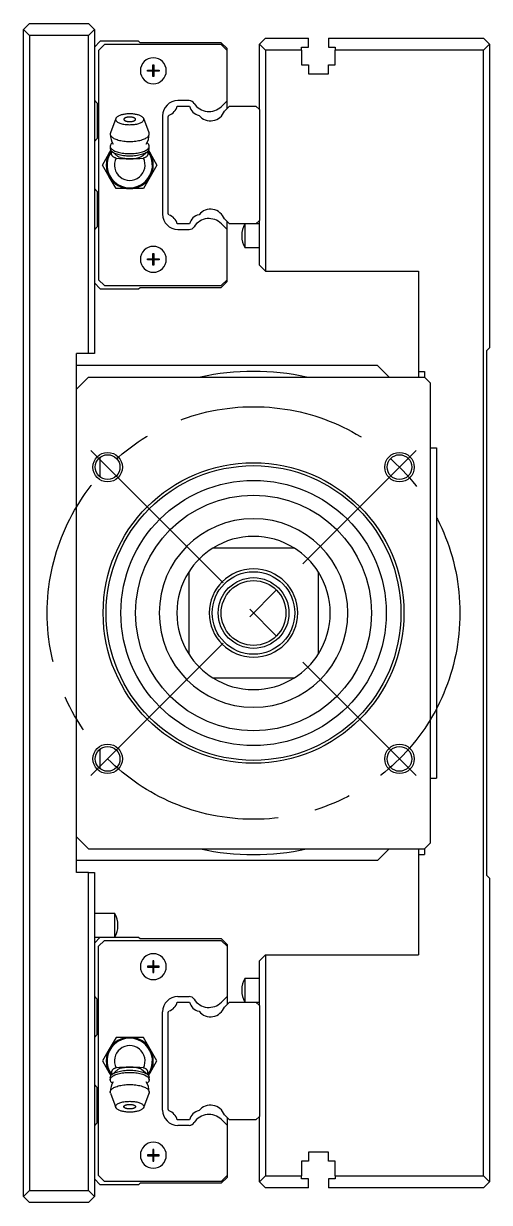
# Model space of a CAD drawing. Extents: x -15 to 969, y -344 to 120.
# Drawn here: x 890 to 969, y -100 to 100 of the extents above; entities that cross this region are included whole.
import ezdxf

# ---------------------------------------------------------------- set-up
doc = ezdxf.new("R2010")
doc.units = 0
doc.linetypes.add('CENTER', pattern=[50.8, 31.75, -6.35, 6.35, -6.35])
doc.layers.get('0').update_dxf_attribs({"linetype": 'CONTINUOUS'})
doc.layers.add('CENTER', color=1, linetype='CENTER')

msp = doc.modelspace()

# ---------------------------------------------------------------- linework, layer by layer
at = {"color": 7, "linetype": 'CONTINUOUS'}
for p, q in [((890.99, 100), (889.99, 99)), ((889.99, -99), (889.99, 99)), ((889.99, 99), (890.99, 98)), ((890.99, 100), (900.99, 100)), ((901.99, 99), (900.99, 100)), ((900.99, 98), (901.99, 99)), ((901.99, 99), (901.99, 44)), ((900.99, 98), (890.99, 98)), ((890.99, 98), (890.99, -98)), ((900.99, 44), (900.99, 98)), ((902.99, 97), (901.99, 96)), ((903.69, 96.45), (902.69, 95.45)), ((909.49, 97), (902.99, 97)), ((923.49, 96.45), (903.69, 96.45)), ((909.74, 96.75), (909.49, 97)), ((923.49, 96.75), (909.74, 96.75)), ((924.49, 95.75), (923.49, 96.75)), ((924.49, 95.45), (923.49, 96.45)), ((929.99, 96.5), (930.99, 97.5)), ((929.99, 85.4), (929.99, 96.5)), ((930.99, 95.5), (929.99, 96.5)), ((930.99, 97.5), (938.29, 97.5)), ((937.14, 96), (938.29, 96)), ((937.14, 95.5), (937.14, 96)), ((938.29, 96), (938.29, 97.5)), ((941.69, 97.5), (967.99, 97.5)), ((941.69, 97.5), (941.69, 96)), ((941.69, 96), (942.84, 96)), ((942.84, 96), (942.84, 95.5)), ((967.99, 97.5), (968.99, 96.5)), ((968.99, 96.5), (967.99, 95.5)), ((968.99, 96.5), (968.99, 45)), ((902.69, 95.45), (902.69, 56.55)), ((924.49, 95.45), (924.49, 95.75)), ((924.49, 86.92), (924.49, 95.45)), ((930.99, 95.5), (930.99, 58)), ((937.14, 95.5), (930.99, 95.5)), ((937.14, 95.5), (937.14, 93)), ((942.84, 93), (942.84, 95.5)), ((967.99, 95.5), (942.84, 95.5)), ((967.99, -95.5), (967.99, 95.5)), ((910.99, 91.9), (910.99, 92.1)), ((910.99, 92.1), (911.89, 92.1)), ((911.89, 92.1), (911.89, 93)), ((911.89, 93), (912.09, 93)), ((911.89, 92.1), (911.99, 92)), ((912.09, 92.1), (911.99, 92)), ((912.09, 93), (912.09, 92.1)), ((912.09, 92.1), (912.99, 92.1)), ((912.99, 92.1), (912.99, 91.9)), ((937.14, 93), (938.29, 93)), ((938.29, 93), (938.29, 91.5)), ((941.69, 91.5), (941.69, 93)), ((941.69, 93), (942.84, 93)), ((911.89, 91.9), (910.99, 91.9)), ((911.89, 91.9), (911.99, 92)), ((911.89, 91), (911.89, 91.9)), ((912.09, 91), (911.89, 91)), ((912.09, 91.9), (911.99, 92)), ((912.99, 91.9), (912.09, 91.9)), ((912.09, 91.9), (912.09, 91)), ((938.29, 91.5), (941.69, 91.5)), ((901.99, 87), (902.49, 86.5)), ((902.49, 86.5), (902.49, 80.5)), ((918.07, 86.93), (916.16, 86.93)), ((924.49, 86.92), (923.53, 85.95)), ((924.49, 85.6), (924.49, 86.92)), ((905.68, 84.02), (905.64, 83.95)), ((905.74, 84.08), (905.68, 84.02)), ((905.8, 84.14), (905.74, 84.08)), ((905.88, 84.2), (905.8, 84.14)), ((905.97, 84.25), (905.88, 84.2)), ((906.06, 84.31), (905.97, 84.25)), ((906.17, 84.36), (906.06, 84.31)), ((906.29, 84.41), (906.17, 84.36)), ((906.41, 84.45), (906.29, 84.41)), ((906.55, 84.49), (906.41, 84.45)), ((906.69, 84.53), (906.55, 84.49)), ((906.84, 84.57), (906.69, 84.53)), ((906.99, 84.6), (906.84, 84.57)), ((907.15, 84.62), (906.99, 84.6)), ((907.31, 84.64), (907.15, 84.62)), ((907.22, 84.01), (907.17, 83.98)), ((907.28, 84.03), (907.22, 84.01)), ((907.35, 84.05), (907.28, 84.03)), ((907.48, 84.66), (907.31, 84.64)), ((907.42, 84.07), (907.35, 84.05)), ((907.49, 84.09), (907.42, 84.07)), ((907.65, 84.67), (907.48, 84.66)), ((907.57, 84.11), (907.49, 84.09)), ((907.65, 84.12), (907.57, 84.11)), ((907.82, 84.68), (907.65, 84.67)), ((907.73, 84.13), (907.65, 84.12)), ((907.82, 84.14), (907.73, 84.13)), ((907.99, 84.68), (907.82, 84.68)), ((907.9, 84.14), (907.82, 84.14)), ((907.99, 84.14), (907.9, 84.14)), ((908.16, 84.68), (907.99, 84.68)), ((908.08, 84.14), (907.99, 84.14)), ((908.16, 84.14), (908.08, 84.14)), ((908.33, 84.67), (908.16, 84.68)), ((908.25, 84.13), (908.16, 84.14)), ((908.33, 84.12), (908.25, 84.13)), ((908.5, 84.66), (908.33, 84.67)), ((908.41, 84.11), (908.33, 84.12)), ((908.49, 84.09), (908.41, 84.11)), ((908.56, 84.07), (908.49, 84.09)), ((908.67, 84.64), (908.5, 84.66)), ((908.63, 84.05), (908.56, 84.07)), ((908.7, 84.03), (908.63, 84.05)), ((908.83, 84.62), (908.67, 84.64)), ((908.76, 84.01), (908.7, 84.03)), ((908.81, 83.98), (908.76, 84.01)), ((908.99, 84.6), (908.83, 84.62)), ((909.14, 84.57), (908.99, 84.6)), ((909.29, 84.53), (909.14, 84.57)), ((909.43, 84.49), (909.29, 84.53)), ((909.57, 84.45), (909.43, 84.49)), ((909.69, 84.41), (909.57, 84.45)), ((909.81, 84.36), (909.69, 84.41)), ((909.92, 84.31), (909.81, 84.36)), ((910.01, 84.25), (909.92, 84.31)), ((910.1, 84.2), (910.01, 84.25)), ((910.18, 84.14), (910.1, 84.2)), ((910.24, 84.08), (910.18, 84.14)), ((910.3, 84.02), (910.24, 84.08)), ((910.34, 83.95), (910.3, 84.02)), ((913.56, 84.33), (913.56, 67.67)), ((914.49, 84.2), (914.65, 84.48)), ((914.49, 67.8), (914.49, 84.2)), ((916.05, 86), (918.13, 86)), ((924.04, 85.15), (924.49, 85.6)), ((924.49, 85.6), (924.89, 86)), ((924.89, 86), (929.39, 86)), ((929.39, 86), (929.99, 85.4)), ((929.99, 85.4), (929.99, 66.6)), ((905.61, 83.89), (904.72, 81.44)), ((905.61, 83.89), (905.59, 83.81)), ((905.59, 83.81), (905.59, 83.73)), ((905.59, 83.73), (905.61, 83.65)), ((905.64, 83.95), (905.61, 83.89)), ((905.61, 83.65), (905.64, 83.58)), ((905.64, 83.58), (905.69, 83.5)), ((905.69, 83.5), (905.76, 83.42)), ((905.76, 83.42), (905.84, 83.35)), ((905.84, 83.35), (905.94, 83.28)), ((905.94, 83.28), (906.05, 83.22)), ((906.05, 83.22), (906.18, 83.16)), ((906.18, 83.16), (906.32, 83.1)), ((906.32, 83.1), (906.47, 83.05)), ((906.47, 83.05), (906.64, 83)), ((906.64, 83), (906.81, 82.96)), ((906.81, 82.96), (907, 82.92)), ((907.01, 83.83), (906.99, 83.79)), ((906.99, 83.79), (906.99, 83.76)), ((906.99, 83.76), (906.99, 83.73)), ((906.99, 83.73), (907.01, 83.69)), ((907, 82.92), (907.19, 82.9)), ((907.02, 83.86), (907.01, 83.83)), ((907.01, 83.69), (907.02, 83.66)), ((907.05, 83.89), (907.02, 83.86)), ((907.02, 83.66), (907.05, 83.63)), ((907.08, 83.92), (907.05, 83.89)), ((907.05, 83.63), (907.08, 83.6)), ((907.12, 83.95), (907.08, 83.92)), ((907.08, 83.6), (907.12, 83.57)), ((907.17, 83.98), (907.12, 83.95)), ((907.12, 83.57), (907.17, 83.54)), ((907.17, 83.54), (907.22, 83.51)), ((907.19, 82.9), (907.38, 82.87)), ((907.22, 83.51), (907.28, 83.49)), ((907.28, 83.49), (907.35, 83.47)), ((907.35, 83.47), (907.42, 83.45)), ((907.38, 82.87), (907.58, 82.86)), ((907.42, 83.45), (907.49, 83.43)), ((907.49, 83.43), (907.57, 83.41)), ((907.57, 83.41), (907.65, 83.4)), ((907.58, 82.86), (907.79, 82.85)), ((907.65, 83.4), (907.73, 83.39)), ((907.73, 83.39), (907.82, 83.38)), ((907.79, 82.85), (907.99, 82.84)), ((907.82, 83.38), (907.9, 83.38)), ((907.9, 83.38), (907.99, 83.38)), ((907.99, 83.38), (908.08, 83.38)), ((907.99, 82.84), (908.19, 82.85)), ((908.08, 83.38), (908.16, 83.38)), ((908.16, 83.38), (908.25, 83.39)), ((908.19, 82.85), (908.4, 82.86)), ((908.25, 83.39), (908.33, 83.4)), ((908.33, 83.4), (908.41, 83.41)), ((908.4, 82.86), (908.6, 82.87)), ((908.41, 83.41), (908.49, 83.43)), ((908.49, 83.43), (908.56, 83.45)), ((908.56, 83.45), (908.63, 83.47)), ((908.6, 82.87), (908.79, 82.9)), ((908.63, 83.47), (908.7, 83.49)), ((908.7, 83.49), (908.76, 83.51)), ((908.76, 83.51), (908.81, 83.54)), ((908.79, 82.9), (908.98, 82.92)), ((908.86, 83.95), (908.81, 83.98)), ((908.81, 83.54), (908.86, 83.57)), ((908.9, 83.92), (908.86, 83.95)), ((908.86, 83.57), (908.9, 83.6)), ((908.93, 83.89), (908.9, 83.92)), ((908.9, 83.6), (908.93, 83.63)), ((908.96, 83.86), (908.93, 83.89)), ((908.93, 83.63), (908.96, 83.66)), ((908.97, 83.83), (908.96, 83.86)), ((908.96, 83.66), (908.97, 83.69)), ((908.99, 83.79), (908.97, 83.83)), ((908.97, 83.69), (908.99, 83.73)), ((908.98, 82.92), (909.17, 82.96)), ((908.99, 83.76), (908.99, 83.79)), ((908.99, 83.73), (908.99, 83.76)), ((909.17, 82.96), (909.34, 83)), ((909.34, 83), (909.51, 83.05)), ((909.51, 83.05), (909.66, 83.1)), ((909.66, 83.1), (909.8, 83.16)), ((909.8, 83.16), (909.93, 83.22)), ((909.93, 83.22), (910.04, 83.28)), ((910.04, 83.28), (910.14, 83.35)), ((910.14, 83.35), (910.22, 83.42)), ((910.22, 83.42), (910.29, 83.5)), ((910.29, 83.5), (910.34, 83.58)), ((910.37, 83.89), (910.34, 83.95)), ((910.34, 83.58), (910.37, 83.65)), ((910.39, 83.81), (910.37, 83.89)), ((911.26, 81.44), (910.37, 83.89)), ((910.37, 83.65), (910.39, 83.73)), ((910.39, 83.73), (910.39, 83.81)), ((902.49, 80.5), (901.99, 80)), ((904.72, 81.44), (904.69, 81.27)), ((904.69, 81.27), (904.7, 81.17)), ((904.7, 81.17), (904.73, 81.07)), ((904.73, 81.07), (904.78, 80.97)), ((904.78, 80.97), (904.85, 80.88)), ((904.85, 80.88), (904.94, 80.78)), ((904.94, 80.78), (905.05, 80.69)), ((905.05, 80.69), (905.18, 80.61)), ((905.18, 80.61), (905.32, 80.52)), ((905.32, 80.52), (905.48, 80.45)), ((905.48, 80.45), (905.66, 80.37)), ((905.66, 80.37), (905.85, 80.31)), ((905.85, 80.31), (906.05, 80.24)), ((906.05, 80.24), (906.27, 80.19)), ((906.27, 80.19), (906.49, 80.14)), ((906.49, 80.14), (906.73, 80.1)), ((906.73, 80.1), (906.97, 80.07)), ((906.97, 80.07), (907.22, 80.04)), ((907.22, 80.04), (907.47, 80.02)), ((907.47, 80.02), (907.73, 80.01)), ((907.73, 80.01), (907.99, 80)), ((907.99, 80), (908.25, 80.01)), ((908.25, 80.01), (908.51, 80.02)), ((908.51, 80.02), (908.76, 80.04)), ((908.76, 80.04), (909.01, 80.07)), ((909.01, 80.07), (909.25, 80.1)), ((909.25, 80.1), (909.49, 80.14)), ((909.49, 80.14), (909.71, 80.19)), ((909.71, 80.19), (909.93, 80.24)), ((909.93, 80.24), (910.13, 80.31)), ((910.13, 80.31), (910.32, 80.37)), ((910.32, 80.37), (910.5, 80.45)), ((910.5, 80.45), (910.66, 80.52)), ((910.66, 80.52), (910.8, 80.61)), ((910.8, 80.61), (910.93, 80.69)), ((910.93, 80.69), (911.04, 80.78)), ((911.04, 80.78), (911.13, 80.88)), ((911.13, 80.88), (911.2, 80.97)), ((911.2, 80.97), (911.25, 81.07)), ((911.25, 81.07), (911.28, 81.17)), ((911.29, 81.27), (911.26, 81.44)), ((911.28, 81.17), (911.29, 81.27)), ((904.53, 78), (904.81, 78.49)), ((904.71, 79.33), (904.69, 79.26)), ((904.69, 79.26), (904.69, 79.19)), ((904.69, 79.19), (904.7, 79.09)), ((904.69, 79.19), (904.69, 78.82)), ((904.69, 78.82), (904.69, 78.75)), ((904.69, 78.75), (904.71, 78.69)), ((904.7, 79.09), (904.73, 78.99)), ((904.73, 79.39), (904.71, 79.33)), ((904.71, 78.69), (904.73, 78.62)), ((904.76, 79.46), (904.73, 79.39)), ((904.73, 78.99), (904.78, 78.9)), ((904.73, 78.62), (904.76, 78.55)), ((904.81, 79.52), (904.76, 79.46)), ((904.76, 78.55), (904.81, 78.49)), ((904.78, 78.9), (904.85, 78.8)), ((904.86, 79.59), (904.81, 79.52)), ((904.81, 78.49), (904.86, 78.42)), ((904.85, 78.8), (904.94, 78.71)), ((904.92, 79.65), (904.86, 79.59)), ((904.86, 78.42), (904.92, 78.36)), ((904.9, 77.98), (904.91, 78.05)), ((904.91, 78.05), (904.93, 78.12)), ((904.99, 79.71), (904.92, 79.65)), ((904.92, 78.36), (904.99, 78.3)), ((904.93, 78.12), (904.95, 78.2)), ((904.94, 78.71), (905.05, 78.62)), ((904.95, 78.2), (904.98, 78.27)), ((904.98, 78.27), (904.99, 78.29)), ((905.05, 79.77), (904.99, 79.71)), ((904.99, 78.3), (905.11, 78.21)), ((904.99, 78.3), (905.98, 77.46)), ((905.05, 78.62), (905.18, 78.53)), ((905.11, 78.21), (905.25, 78.12)), ((905.18, 78.53), (905.32, 78.45)), ((905.25, 78.12), (905.41, 78.03)), ((905.32, 78.45), (905.48, 78.37)), ((905.41, 78.03), (905.58, 77.96)), ((905.48, 78.37), (905.66, 78.3)), ((905.66, 78.3), (905.85, 78.23)), ((905.85, 78.23), (906.05, 78.17)), ((906.05, 78.17), (906.27, 78.11)), ((906.27, 78.11), (906.49, 78.07)), ((906.49, 78.07), (906.73, 78.02)), ((906.73, 78.02), (906.97, 77.99)), ((909.01, 77.99), (909.25, 78.02)), ((909.25, 78.02), (909.49, 78.07)), ((909.49, 78.07), (909.71, 78.11)), ((909.71, 78.11), (909.93, 78.17)), ((909.93, 78.17), (910.13, 78.23)), ((910, 77.46), (910.99, 78.3)), ((910.13, 78.23), (910.32, 78.3)), ((910.32, 78.3), (910.5, 78.37)), ((910.4, 77.96), (910.57, 78.03)), ((910.5, 78.37), (910.66, 78.45)), ((910.57, 78.03), (910.73, 78.12)), ((910.66, 78.45), (910.8, 78.53)), ((910.73, 78.12), (910.87, 78.21)), ((910.8, 78.53), (910.93, 78.62)), ((910.87, 78.21), (910.99, 78.3)), ((910.99, 79.71), (910.93, 79.77)), ((910.93, 78.62), (911.04, 78.71)), ((911.06, 79.65), (910.99, 79.71)), ((910.99, 78.3), (911.06, 78.36)), ((910.99, 78.29), (911, 78.27)), ((911, 78.27), (911.03, 78.2)), ((911.03, 78.2), (911.05, 78.12)), ((911.04, 78.71), (911.13, 78.8)), ((911.05, 78.12), (911.07, 78.05)), ((911.12, 79.59), (911.06, 79.65)), ((911.06, 78.36), (911.12, 78.42)), ((911.07, 78.05), (911.08, 77.98)), ((911.17, 79.52), (911.12, 79.59)), ((911.12, 78.42), (911.17, 78.49)), ((911.13, 78.8), (911.2, 78.9)), ((911.22, 79.46), (911.17, 79.52)), ((911.17, 78.49), (911.22, 78.55)), ((911.17, 78.49), (911.45, 78)), ((911.2, 78.9), (911.25, 78.99)), ((911.25, 79.39), (911.22, 79.46)), ((911.22, 78.55), (911.25, 78.62)), ((911.27, 79.33), (911.25, 79.39)), ((911.25, 78.99), (911.28, 79.09)), ((911.25, 78.62), (911.27, 78.69)), ((911.29, 79.26), (911.27, 79.33)), ((911.27, 78.69), (911.29, 78.75)), ((911.28, 79.09), (911.29, 79.19)), ((911.29, 79.19), (911.29, 79.26)), ((911.29, 78.82), (911.29, 79.19)), ((911.29, 78.75), (911.29, 78.82)), ((903.37, 76), (904.53, 78)), ((904.9, 77.91), (904.9, 77.98)), ((904.91, 77.84), (904.9, 77.91)), ((904.92, 77.78), (904.91, 77.84)), ((904.93, 77.72), (904.92, 77.78)), ((904.96, 77.66), (904.93, 77.72)), ((904.99, 77.61), (904.96, 77.66)), ((905.02, 77.55), (904.99, 77.61)), ((905.07, 77.5), (905.02, 77.55)), ((905.11, 77.46), (905.07, 77.5)), ((905.17, 77.41), (905.11, 77.46)), ((905.23, 77.36), (905.17, 77.41)), ((905.31, 77.32), (905.23, 77.36)), ((905.39, 77.28), (905.31, 77.32)), ((905.48, 77.24), (905.39, 77.28)), ((905.58, 77.21), (905.48, 77.24)), ((905.58, 77.96), (905.78, 77.88)), ((905.67, 77.18), (905.58, 77.21)), ((905.78, 77.88), (905.98, 77.82)), ((905.98, 77.82), (906.2, 77.76)), ((906.15, 77.35), (905.98, 77.46)), ((906.35, 77.27), (906.15, 77.35)), ((906.2, 77.76), (906.44, 77.71)), ((906.44, 77.71), (906.68, 77.66)), ((906.68, 77.66), (906.93, 77.63)), ((906.93, 77.63), (907.19, 77.6)), ((906.97, 77.99), (907.22, 77.96)), ((907.19, 77.6), (907.45, 77.58)), ((907.22, 77.96), (907.47, 77.94)), ((907.45, 77.58), (907.72, 77.56)), ((907.47, 77.94), (907.73, 77.93)), ((907.72, 77.56), (907.99, 77.56)), ((907.73, 77.93), (907.99, 77.93)), ((907.99, 77.93), (908.25, 77.93)), ((907.99, 77.56), (908.26, 77.56)), ((908.25, 77.93), (908.51, 77.94)), ((908.26, 77.56), (908.53, 77.58)), ((908.51, 77.94), (908.76, 77.96)), ((908.53, 77.58), (908.79, 77.6)), ((908.76, 77.96), (909.01, 77.99)), ((908.79, 77.6), (909.05, 77.63)), ((909.05, 77.63), (909.3, 77.66)), ((909.3, 77.66), (909.54, 77.71)), ((909.54, 77.71), (909.78, 77.76)), ((909.77, 77.32), (909.56, 77.25)), ((910, 77.46), (909.77, 77.32)), ((909.78, 77.76), (910, 77.82)), ((910, 77.82), (910.2, 77.88)), ((910.2, 77.88), (910.4, 77.96)), ((910.4, 77.21), (910.31, 77.18)), ((910.5, 77.24), (910.4, 77.21)), ((910.59, 77.28), (910.5, 77.24)), ((910.67, 77.32), (910.59, 77.28)), ((910.74, 77.36), (910.67, 77.32)), ((910.81, 77.41), (910.74, 77.36)), ((910.87, 77.46), (910.81, 77.41)), ((910.91, 77.5), (910.87, 77.46)), ((910.96, 77.55), (910.91, 77.5)), ((910.99, 77.61), (910.96, 77.55)), ((911.02, 77.66), (910.99, 77.61)), ((911.05, 77.72), (911.02, 77.66)), ((911.06, 77.78), (911.05, 77.72)), ((911.07, 77.84), (911.06, 77.78)), ((911.08, 77.91), (911.07, 77.84)), ((911.08, 77.98), (911.08, 77.91)), ((911.45, 78), (912.61, 76)), ((904.53, 74), (903.37, 76)), ((912.61, 76), (911.45, 74)), ((905.68, 72), (904.53, 74)), ((911.45, 74), (910.3, 72)), ((901.99, 72), (902.49, 71.5)), ((902.49, 71.5), (902.49, 65.5)), ((907.99, 72), (905.68, 72)), ((910.3, 72), (907.99, 72)), ((914.65, 67.52), (914.49, 67.8)), ((923.53, 66.05), (924.49, 65.08)), ((924.89, 66), (924.04, 66.85)), ((924.49, 65.08), (924.49, 66.4)), ((929.99, 66.6), (929.39, 66)), ((929.99, 59), (929.99, 66.6)), ((902.49, 65.5), (901.99, 65)), ((918.13, 66), (916.05, 66)), ((916.16, 65.07), (918.07, 65.07)), ((924.49, 56.55), (924.49, 65.08)), ((929.39, 66), (924.89, 66)), ((926.99, 64.06), (926.99, 63.94)), ((927.49, 66), (927.49, 62)), ((929.99, 66), (929.39, 66)), ((910.99, 59.9), (910.99, 60.1)), ((910.99, 60.1), (911.89, 60.1)), ((911.89, 60.1), (911.89, 61)), ((911.89, 61), (912.09, 61)), ((911.89, 60.1), (911.99, 60)), ((912.09, 60.1), (911.99, 60)), ((912.09, 61), (912.09, 60.1)), ((912.09, 60.1), (912.99, 60.1)), ((912.99, 60.1), (912.99, 59.9)), ((927.49, 62), (929.99, 62)), ((911.89, 59.9), (910.99, 59.9)), ((911.89, 59.9), (911.99, 60)), ((911.89, 59), (911.89, 59.9)), ((912.09, 59), (911.89, 59)), ((912.09, 59.9), (911.99, 60)), ((912.99, 59.9), (912.09, 59.9)), ((912.09, 59.9), (912.09, 59)), ((929.99, 59), (930.99, 58)), ((902.69, 56.55), (903.69, 55.55)), ((923.49, 55.55), (924.49, 56.55)), ((923.49, 55.25), (924.49, 56.25)), ((924.49, 56.25), (924.49, 56.55)), ((930.99, 58), (956.99, 58)), ((956.99, 58), (956.99, 41)), ((901.99, 56), (902.99, 55)), ((902.99, 55), (909.49, 55)), ((903.69, 55.55), (923.49, 55.55)), ((909.49, 55), (909.74, 55.25)), ((909.74, 55.25), (923.49, 55.25)), ((968.49, 44.5), (968.99, 45)), ((968.49, 44.5), (968.49, -44.5)), ((900.99, 44), (898.99, 44)), ((898.99, 38), (898.99, 44)), ((901.99, 44), (900.99, 44)), ((949.99, 42), (898.99, 42)), ((951.99, 40), (949.99, 42)), ((956.99, 41), (956.99, 40)), ((956.99, 41), (957.99, 41)), ((957.99, 41), (957.99, 40)), ((900.99, 40), (898.99, 38)), ((900.99, 40), (957.99, 40)), ((958.99, 39), (957.99, 40)), ((958.99, -39), (958.99, 39)), ((898.99, -38), (898.99, 38)), ((902.99, 23.06), (902.99, 26.44)), ((958.99, 28), (959.99, 28)), ((959.99, 28), (959.99, -28)), ((935.92, 11), (922.06, 11)), ((917.99, 6.93), (917.99, -6.93)), ((939.99, -6.93), (939.99, 6.93)), ((922.06, -11), (935.92, -11)), ((902.99, -26.44), (902.99, -23.06)), ((958.99, -28), (959.99, -28)), ((898.99, -44), (898.99, -38)), ((898.99, -38), (900.99, -40)), ((957.99, -40), (958.99, -39)), ((900.99, -40), (957.99, -40)), ((949.99, -42), (951.99, -40)), ((956.99, -40), (956.99, -41)), ((956.99, -41), (957.99, -41)), ((956.99, -41), (956.99, -58)), ((957.99, -40), (957.99, -41)), ((949.99, -42), (898.99, -42)), ((900.99, -44), (898.99, -44)), ((900.99, -44), (901.99, -44)), ((900.99, -98), (900.99, -44)), ((901.99, -44), (901.99, -99)), ((968.99, -45), (968.49, -44.5)), ((968.99, -45), (968.99, -96.5)), ((905.49, -51), (901.99, -51)), ((905.49, -53), (905.49, -51)), ((905.49, -55), (905.49, -53)), ((905.99, -53.06), (905.99, -52.94)), ((901.99, -55), (902.99, -55)), ((901.99, -56), (902.99, -55)), ((902.69, -56.55), (903.69, -55.55)), ((902.99, -55), (909.49, -55)), ((903.69, -55.55), (923.49, -55.55)), ((909.49, -55), (909.74, -55.25)), ((909.74, -55.25), (923.49, -55.25)), ((923.49, -55.25), (924.49, -56.25)), ((923.49, -55.55), (924.49, -56.55)), ((902.69, -95.45), (902.69, -56.55)), ((924.49, -56.25), (924.49, -56.55)), ((924.49, -56.55), (924.49, -65.08)), ((911.89, -59.9), (910.99, -59.9)), ((910.99, -59.9), (910.99, -60.1)), ((911.89, -59), (911.89, -59.9)), ((912.09, -59), (911.89, -59)), ((911.89, -59.9), (911.99, -60)), ((912.09, -59.9), (911.99, -60)), ((912.09, -59.9), (912.09, -59)), ((912.99, -59.9), (912.09, -59.9)), ((912.99, -60.1), (912.99, -59.9)), ((930.99, -58), (929.99, -59)), ((929.99, -66.6), (929.99, -59)), ((930.99, -58), (956.99, -58)), ((930.99, -58), (930.99, -95.5)), ((910.99, -60.1), (911.89, -60.1)), ((911.89, -60.1), (911.99, -60)), ((911.89, -60.1), (911.89, -61)), ((911.89, -61), (912.09, -61)), ((912.09, -60.1), (911.99, -60)), ((912.09, -61), (912.09, -60.1)), ((912.09, -60.1), (912.99, -60.1)), ((926.99, -63.94), (926.99, -64.06)), ((929.99, -62), (927.49, -62)), ((927.49, -62), (927.49, -66)), ((902.49, -65.5), (901.99, -65)), ((902.49, -71.5), (902.49, -65.5)), ((916.16, -65.07), (918.07, -65.07)), ((923.53, -66.05), (924.49, -65.08)), ((924.49, -65.08), (924.49, -66.4)), ((913.56, -84.33), (913.56, -67.67)), ((914.49, -67.8), (914.65, -67.52)), ((914.49, -84.2), (914.49, -67.8)), ((916.05, -66), (918.13, -66)), ((924.04, -66.85), (924.49, -66.4)), ((924.49, -66.4), (924.89, -66)), ((924.89, -66), (929.39, -66)), ((929.39, -66), (929.99, -66)), ((929.39, -66), (929.99, -66.6)), ((929.99, -66.6), (929.99, -85.4)), ((901.99, -72), (902.49, -71.5)), ((905.68, -72), (904.53, -74)), ((907.99, -72), (905.68, -72)), ((910.3, -72), (907.99, -72)), ((911.45, -74), (910.3, -72)), ((904.53, -74), (903.37, -76)), ((903.37, -76), (904.53, -78)), ((912.61, -76), (911.45, -74)), ((911.45, -78), (912.61, -76)), ((904.53, -78), (904.81, -78.49)), ((904.91, -77.85), (904.9, -77.91)), ((904.9, -77.91), (904.9, -77.98)), ((904.9, -77.98), (904.91, -78.05)), ((904.92, -77.78), (904.91, -77.85)), ((904.93, -77.72), (904.92, -77.78)), ((904.96, -77.66), (904.93, -77.72)), ((904.99, -77.61), (904.96, -77.66)), ((905.98, -77.46), (904.99, -78.3)), ((905.02, -77.55), (904.99, -77.61)), ((905.06, -77.5), (905.02, -77.55)), ((905.11, -77.46), (905.06, -77.5)), ((905.17, -77.41), (905.11, -77.46)), ((905.23, -77.36), (905.17, -77.41)), ((905.31, -77.32), (905.23, -77.36)), ((905.39, -77.28), (905.31, -77.32)), ((905.48, -77.24), (905.39, -77.28)), ((905.41, -78.03), (905.58, -77.96)), ((905.57, -77.21), (905.48, -77.24)), ((905.67, -77.18), (905.57, -77.21)), ((905.58, -77.96), (905.78, -77.88)), ((905.78, -77.88), (905.98, -77.82)), ((906.1, -77.38), (905.98, -77.46)), ((905.98, -77.82), (906.2, -77.76)), ((906.29, -77.29), (906.1, -77.38)), ((906.2, -77.76), (906.44, -77.71)), ((906.44, -77.71), (906.68, -77.66)), ((906.68, -77.66), (906.93, -77.63)), ((906.73, -78.02), (906.97, -77.99)), ((906.93, -77.63), (907.19, -77.6)), ((906.97, -77.99), (907.22, -77.96)), ((907.19, -77.6), (907.45, -77.58)), ((907.22, -77.96), (907.47, -77.94)), ((907.45, -77.58), (907.72, -77.56)), ((907.47, -77.94), (907.73, -77.93)), ((907.72, -77.56), (907.99, -77.56)), ((907.73, -77.93), (907.99, -77.93)), ((907.99, -77.56), (908.26, -77.56)), ((907.99, -77.93), (908.25, -77.93)), ((908.25, -77.93), (908.51, -77.94)), ((908.26, -77.56), (908.53, -77.58)), ((908.51, -77.94), (908.76, -77.96)), ((908.53, -77.58), (908.79, -77.6)), ((908.76, -77.96), (909.01, -77.99)), ((908.79, -77.6), (909.05, -77.63)), ((909.01, -77.99), (909.25, -78.02)), ((909.05, -77.63), (909.3, -77.66)), ((909.3, -77.66), (909.54, -77.71)), ((909.54, -77.71), (909.78, -77.76)), ((909.82, -77.34), (909.59, -77.26)), ((909.78, -77.76), (910, -77.82)), ((910, -77.46), (909.82, -77.34)), ((910.99, -78.3), (910, -77.46)), ((910, -77.82), (910.2, -77.88)), ((910.2, -77.88), (910.4, -77.96)), ((910.41, -77.21), (910.31, -77.18)), ((910.4, -77.96), (910.57, -78.03)), ((910.5, -77.24), (910.41, -77.21)), ((910.59, -77.28), (910.5, -77.24)), ((910.67, -77.32), (910.59, -77.28)), ((910.75, -77.36), (910.67, -77.32)), ((910.81, -77.41), (910.75, -77.36)), ((910.87, -77.46), (910.81, -77.41)), ((910.91, -77.5), (910.87, -77.46)), ((910.96, -77.55), (910.91, -77.5)), ((910.99, -77.61), (910.96, -77.55)), ((911.02, -77.66), (910.99, -77.61)), ((911.05, -77.72), (911.02, -77.66)), ((911.06, -77.78), (911.05, -77.72)), ((911.07, -77.84), (911.06, -77.78)), ((911.08, -77.91), (911.07, -77.84)), ((911.07, -78.05), (911.08, -77.98)), ((911.08, -77.98), (911.08, -77.91)), ((911.17, -78.49), (911.45, -78)), ((902.49, -80.5), (901.99, -80)), ((904.69, -78.75), (904.71, -78.69)), ((904.69, -78.82), (904.69, -78.75)), ((904.69, -78.82), (904.69, -79.19)), ((904.69, -79.19), (904.7, -79.09)), ((904.69, -79.26), (904.69, -79.19)), ((904.71, -79.33), (904.69, -79.26)), ((904.7, -79.09), (904.73, -78.99)), ((904.71, -78.69), (904.73, -78.62)), ((904.73, -79.39), (904.71, -79.33)), ((904.73, -78.62), (904.76, -78.55)), ((904.73, -78.99), (904.78, -78.9)), ((904.76, -79.46), (904.73, -79.39)), ((904.76, -78.55), (904.81, -78.49)), ((904.81, -79.52), (904.76, -79.46)), ((904.78, -78.9), (904.85, -78.8)), ((904.81, -78.49), (904.86, -78.42)), ((904.86, -79.59), (904.81, -79.52)), ((904.85, -78.8), (904.94, -78.71)), ((904.86, -78.42), (904.92, -78.36)), ((904.92, -79.65), (904.86, -79.59)), ((904.91, -78.05), (904.93, -78.12)), ((904.92, -78.36), (904.99, -78.3)), ((904.99, -79.71), (904.92, -79.65)), ((904.93, -78.12), (904.95, -78.2)), ((904.94, -78.71), (905.05, -78.62)), ((904.95, -78.2), (904.98, -78.27)), ((904.98, -78.27), (904.99, -78.29)), ((904.99, -78.3), (905.11, -78.21)), ((904.99, -79.71), (905.05, -79.77)), ((905.05, -78.62), (905.18, -78.53)), ((905.11, -78.21), (905.25, -78.12)), ((905.18, -78.53), (905.32, -78.45)), ((905.25, -78.12), (905.41, -78.03)), ((905.32, -78.45), (905.48, -78.37)), ((905.48, -78.37), (905.66, -78.3)), ((905.66, -78.3), (905.85, -78.23)), ((905.85, -78.23), (906.05, -78.17)), ((906.05, -78.17), (906.27, -78.11)), ((906.27, -78.11), (906.49, -78.07)), ((906.49, -78.07), (906.73, -78.02)), ((909.25, -78.02), (909.49, -78.07)), ((909.49, -78.07), (909.71, -78.11)), ((909.71, -78.11), (909.93, -78.17)), ((909.93, -78.17), (910.13, -78.23)), ((910.13, -78.23), (910.32, -78.3)), ((910.32, -78.3), (910.5, -78.37)), ((910.5, -78.37), (910.66, -78.45)), ((910.57, -78.03), (910.73, -78.12)), ((910.66, -78.45), (910.8, -78.53)), ((910.73, -78.12), (910.87, -78.21)), ((910.8, -78.53), (910.93, -78.62)), ((910.87, -78.21), (910.99, -78.3)), ((910.93, -78.62), (911.04, -78.71)), ((910.93, -79.77), (910.99, -79.71)), ((910.99, -78.29), (911, -78.27)), ((910.99, -78.3), (911.06, -78.36)), ((911.06, -79.65), (910.99, -79.71)), ((911, -78.27), (911.03, -78.2)), ((911.03, -78.2), (911.05, -78.12)), ((911.04, -78.71), (911.13, -78.8)), ((911.05, -78.12), (911.07, -78.05)), ((911.06, -78.36), (911.12, -78.42)), ((911.12, -79.59), (911.06, -79.65)), ((911.12, -78.42), (911.17, -78.49)), ((911.17, -79.52), (911.12, -79.59)), ((911.13, -78.8), (911.2, -78.9)), ((911.17, -78.49), (911.22, -78.55)), ((911.22, -79.46), (911.17, -79.52)), ((911.2, -78.9), (911.25, -78.99)), ((911.22, -78.55), (911.25, -78.62)), ((911.25, -79.39), (911.22, -79.46)), ((911.25, -78.62), (911.27, -78.69)), ((911.25, -78.99), (911.28, -79.09)), ((911.27, -79.33), (911.25, -79.39)), ((911.27, -78.69), (911.29, -78.75)), ((911.29, -79.26), (911.27, -79.33)), ((911.28, -79.09), (911.29, -79.19)), ((911.29, -78.75), (911.29, -78.82)), ((911.29, -79.19), (911.29, -78.82)), ((911.29, -79.19), (911.29, -79.26)), ((902.49, -86.5), (902.49, -80.5)), ((904.69, -81.27), (904.7, -81.17)), ((904.72, -81.44), (904.69, -81.27)), ((904.7, -81.17), (904.73, -81.07)), ((904.72, -81.44), (905.61, -83.89)), ((904.73, -81.07), (904.78, -80.97)), ((904.78, -80.97), (904.85, -80.88)), ((904.85, -80.88), (904.94, -80.78)), ((904.94, -80.78), (905.05, -80.69)), ((905.05, -80.69), (905.18, -80.61)), ((905.18, -80.61), (905.32, -80.52)), ((905.32, -80.52), (905.48, -80.45)), ((905.48, -80.45), (905.66, -80.37)), ((905.66, -80.37), (905.85, -80.31)), ((905.85, -80.31), (906.05, -80.24)), ((906.05, -80.24), (906.27, -80.19)), ((906.27, -80.19), (906.49, -80.14)), ((906.49, -80.14), (906.73, -80.1)), ((906.73, -80.1), (906.97, -80.07)), ((906.97, -80.07), (907.22, -80.04)), ((907.22, -80.04), (907.47, -80.02)), ((907.47, -80.02), (907.73, -80.01)), ((907.73, -80.01), (907.99, -80)), ((907.99, -80), (908.25, -80.01)), ((908.25, -80.01), (908.51, -80.02)), ((908.51, -80.02), (908.76, -80.04)), ((908.76, -80.04), (909.01, -80.07)), ((909.01, -80.07), (909.25, -80.1)), ((909.25, -80.1), (909.49, -80.14)), ((909.49, -80.14), (909.71, -80.19)), ((909.71, -80.19), (909.93, -80.24)), ((909.93, -80.24), (910.13, -80.31)), ((910.13, -80.31), (910.32, -80.37)), ((910.32, -80.37), (910.5, -80.45)), ((910.37, -83.89), (911.26, -81.44)), ((910.5, -80.45), (910.66, -80.52)), ((910.66, -80.52), (910.8, -80.61)), ((910.8, -80.61), (910.93, -80.69)), ((910.93, -80.69), (911.04, -80.78)), ((911.04, -80.78), (911.13, -80.88)), ((911.13, -80.88), (911.2, -80.97)), ((911.2, -80.97), (911.25, -81.07)), ((911.25, -81.07), (911.28, -81.17)), ((911.29, -81.3), (911.26, -81.44)), ((911.28, -81.17), (911.29, -81.27)), ((911.29, -81.27), (911.29, -81.3)), ((905.59, -83.73), (905.61, -83.65)), ((905.59, -83.81), (905.59, -83.73)), ((905.61, -83.89), (905.59, -83.81)), ((905.61, -83.65), (905.64, -83.58)), ((905.64, -83.95), (905.61, -83.89)), ((905.64, -83.58), (905.69, -83.5)), ((905.68, -84.02), (905.64, -83.95)), ((905.69, -83.5), (905.76, -83.42)), ((905.76, -83.42), (905.84, -83.35)), ((905.84, -83.35), (905.94, -83.28)), ((905.94, -83.28), (906.05, -83.22)), ((906.05, -83.22), (906.18, -83.16)), ((906.18, -83.16), (906.32, -83.1)), ((906.32, -83.1), (906.47, -83.05)), ((906.47, -83.05), (906.64, -83)), ((906.64, -83), (906.81, -82.96)), ((906.81, -82.96), (907, -82.92)), ((906.99, -83.73), (907.01, -83.69)), ((906.99, -83.76), (906.99, -83.73)), ((906.99, -83.79), (906.99, -83.76)), ((907.01, -83.83), (906.99, -83.79)), ((907, -82.92), (907.19, -82.9)), ((907.01, -83.69), (907.02, -83.66)), ((907.02, -83.86), (907.01, -83.83)), ((907.02, -83.66), (907.05, -83.63)), ((907.05, -83.89), (907.02, -83.86)), ((907.05, -83.63), (907.08, -83.6)), ((907.08, -83.92), (907.05, -83.89)), ((907.08, -83.6), (907.12, -83.57)), ((907.12, -83.95), (907.08, -83.92)), ((907.12, -83.57), (907.17, -83.54)), ((907.17, -83.98), (907.12, -83.95)), ((907.17, -83.54), (907.22, -83.51)), ((907.22, -84.01), (907.17, -83.98)), ((907.19, -82.9), (907.38, -82.87)), ((907.22, -83.51), (907.28, -83.49)), ((907.28, -83.49), (907.35, -83.47)), ((907.35, -83.47), (907.42, -83.45)), ((907.38, -82.87), (907.58, -82.86)), ((907.42, -83.45), (907.49, -83.43)), ((907.49, -83.43), (907.57, -83.41)), ((907.57, -83.41), (907.65, -83.4)), ((907.58, -82.86), (907.79, -82.85)), ((907.65, -83.4), (907.73, -83.39)), ((907.73, -83.39), (907.82, -83.38)), ((907.79, -82.85), (907.99, -82.84)), ((907.82, -83.38), (907.9, -83.38)), ((907.9, -83.38), (907.99, -83.38)), ((907.99, -82.84), (908.19, -82.85)), ((907.99, -83.38), (908.08, -83.38)), ((908.08, -83.38), (908.16, -83.38)), ((908.16, -83.38), (908.25, -83.39)), ((908.19, -82.85), (908.4, -82.86)), ((908.25, -83.39), (908.33, -83.4)), ((908.33, -83.4), (908.41, -83.41)), ((908.4, -82.86), (908.6, -82.87)), ((908.41, -83.41), (908.49, -83.43)), ((908.49, -83.43), (908.56, -83.45)), ((908.56, -83.45), (908.63, -83.47)), ((908.6, -82.87), (908.79, -82.9)), ((908.63, -83.47), (908.7, -83.49)), ((908.7, -83.49), (908.76, -83.51)), ((908.76, -83.51), (908.81, -83.54)), ((908.81, -83.98), (908.76, -84.01)), ((908.79, -82.9), (908.98, -82.92)), ((908.81, -83.54), (908.86, -83.57)), ((908.86, -83.95), (908.81, -83.98)), ((908.86, -83.57), (908.9, -83.6)), ((908.9, -83.92), (908.86, -83.95)), ((908.9, -83.6), (908.93, -83.63)), ((908.93, -83.89), (908.9, -83.92)), ((908.93, -83.63), (908.96, -83.66)), ((908.96, -83.86), (908.93, -83.89)), ((908.96, -83.66), (908.97, -83.69)), ((908.97, -83.83), (908.96, -83.86)), ((908.97, -83.69), (908.99, -83.73)), ((908.99, -83.79), (908.97, -83.83)), ((908.98, -82.92), (909.17, -82.96)), ((908.99, -83.73), (908.99, -83.76)), ((908.99, -83.76), (908.99, -83.79)), ((909.17, -82.96), (909.34, -83)), ((909.34, -83), (909.51, -83.05)), ((909.51, -83.05), (909.66, -83.1)), ((909.66, -83.1), (909.8, -83.16)), ((909.8, -83.16), (909.93, -83.22)), ((909.93, -83.22), (910.04, -83.28)), ((910.04, -83.28), (910.14, -83.35)), ((910.14, -83.35), (910.22, -83.42)), ((910.22, -83.42), (910.29, -83.5)), ((910.29, -83.5), (910.34, -83.58)), ((910.34, -83.95), (910.3, -84.02)), ((910.34, -83.58), (910.37, -83.65)), ((910.37, -83.89), (910.34, -83.95)), ((910.37, -83.65), (910.39, -83.73)), ((910.39, -83.81), (910.37, -83.89)), ((910.39, -83.73), (910.39, -83.81)), ((905.74, -84.08), (905.68, -84.02)), ((905.8, -84.14), (905.74, -84.08)), ((905.88, -84.2), (905.8, -84.14)), ((905.97, -84.25), (905.88, -84.2)), ((906.06, -84.31), (905.97, -84.25)), ((906.17, -84.36), (906.06, -84.31)), ((906.29, -84.41), (906.17, -84.36)), ((906.41, -84.45), (906.29, -84.41)), ((906.55, -84.49), (906.41, -84.45)), ((906.69, -84.53), (906.55, -84.49)), ((906.84, -84.57), (906.69, -84.53)), ((906.99, -84.6), (906.84, -84.57)), ((907.15, -84.62), (906.99, -84.6)), ((907.31, -84.64), (907.15, -84.62)), ((907.28, -84.03), (907.22, -84.01)), ((907.35, -84.05), (907.28, -84.03)), ((907.48, -84.66), (907.31, -84.64)), ((907.42, -84.07), (907.35, -84.05)), ((907.49, -84.09), (907.42, -84.07)), ((907.65, -84.67), (907.48, -84.66)), ((907.57, -84.11), (907.49, -84.09)), ((907.65, -84.12), (907.57, -84.11)), ((907.73, -84.13), (907.65, -84.12)), ((907.82, -84.68), (907.65, -84.67)), ((907.82, -84.14), (907.73, -84.13)), ((907.9, -84.14), (907.82, -84.14)), ((907.99, -84.68), (907.82, -84.68)), ((907.99, -84.14), (907.9, -84.14)), ((908.08, -84.14), (907.99, -84.14)), ((908.16, -84.68), (907.99, -84.68)), ((908.16, -84.14), (908.08, -84.14)), ((908.25, -84.13), (908.16, -84.14)), ((908.33, -84.67), (908.16, -84.68)), ((908.33, -84.12), (908.25, -84.13)), ((908.41, -84.11), (908.33, -84.12)), ((908.5, -84.66), (908.33, -84.67)), ((908.49, -84.09), (908.41, -84.11)), ((908.56, -84.07), (908.49, -84.09)), ((908.67, -84.64), (908.5, -84.66)), ((908.63, -84.05), (908.56, -84.07)), ((908.7, -84.03), (908.63, -84.05)), ((908.83, -84.62), (908.67, -84.64)), ((908.76, -84.01), (908.7, -84.03)), ((908.99, -84.6), (908.83, -84.62)), ((909.14, -84.57), (908.99, -84.6)), ((909.29, -84.53), (909.14, -84.57)), ((909.43, -84.49), (909.29, -84.53)), ((909.57, -84.45), (909.43, -84.49)), ((909.69, -84.41), (909.57, -84.45)), ((909.81, -84.36), (909.69, -84.41)), ((909.92, -84.31), (909.81, -84.36)), ((910.01, -84.25), (909.92, -84.31)), ((910.1, -84.2), (910.01, -84.25)), ((910.18, -84.14), (910.1, -84.2)), ((910.24, -84.08), (910.18, -84.14)), ((910.3, -84.02), (910.24, -84.08)), ((914.65, -84.48), (914.49, -84.2)), ((924.49, -86.92), (923.53, -85.95)), ((924.89, -86), (924.04, -85.15)), ((924.49, -85.6), (924.49, -86.92)), ((929.99, -85.4), (929.39, -86)), ((929.99, -96.5), (929.99, -85.4)), ((901.99, -87), (902.49, -86.5)), ((918.13, -86), (916.05, -86)), ((918.07, -86.93), (916.16, -86.93)), ((924.49, -86.92), (924.49, -95.45)), ((929.39, -86), (924.89, -86)), ((911.89, -91.9), (910.99, -91.9)), ((910.99, -91.9), (910.99, -92.1)), ((911.89, -91), (911.89, -91.9)), ((912.09, -91), (911.89, -91)), ((911.89, -91.9), (911.99, -92)), ((911.89, -92.1), (911.99, -92)), ((912.09, -91.9), (911.99, -92)), ((912.09, -92.1), (911.99, -92)), ((912.09, -91.9), (912.09, -91)), ((912.99, -91.9), (912.09, -91.9)), ((912.99, -92.1), (912.99, -91.9)), ((941.69, -91.5), (938.29, -91.5)), ((938.29, -91.5), (938.29, -93)), ((941.69, -93), (941.69, -91.5)), ((910.99, -92.1), (911.89, -92.1)), ((911.89, -92.1), (911.89, -93)), ((911.89, -93), (912.09, -93)), ((912.09, -93), (912.09, -92.1)), ((912.09, -92.1), (912.99, -92.1)), ((937.14, -93), (937.14, -95.5)), ((938.29, -93), (937.14, -93)), ((942.84, -93), (941.69, -93)), ((942.84, -95.5), (942.84, -93)), ((902.99, -97), (901.99, -96)), ((903.69, -96.45), (902.69, -95.45)), ((924.49, -95.45), (923.49, -96.45)), ((924.49, -95.75), (923.49, -96.75)), ((924.49, -95.45), (924.49, -95.75)), ((929.99, -96.5), (930.99, -95.5)), ((930.99, -95.5), (937.14, -95.5)), ((937.14, -96), (937.14, -95.5)), ((942.84, -95.5), (967.99, -95.5)), ((942.84, -95.5), (942.84, -96)), ((967.99, -95.5), (968.99, -96.5)), ((909.49, -97), (902.99, -97)), ((923.49, -96.45), (903.69, -96.45)), ((909.74, -96.75), (909.49, -97)), ((923.49, -96.75), (909.74, -96.75)), ((930.99, -97.5), (929.99, -96.5)), ((938.29, -97.5), (930.99, -97.5)), ((938.29, -96), (937.14, -96)), ((938.29, -97.5), (938.29, -96)), ((942.84, -96), (941.69, -96)), ((941.69, -96), (941.69, -97.5)), ((967.99, -97.5), (941.69, -97.5)), ((968.99, -96.5), (967.99, -97.5)), ((890.99, -98), (889.99, -99)), ((889.99, -99), (890.99, -100)), ((890.99, -98), (900.99, -98)), ((901.99, -99), (900.99, -98)), ((900.99, -100), (901.99, -99)), ((900.99, -100), (890.99, -100))]:
    msp.add_line(p, q, dxfattribs=at)
at = {"color": 3, "linetype": 'CONTINUOUS'}
for centre in [(904.24, 24.75), (953.74, 24.75), (904.24, -24.75), (953.74, -24.75)]:
    msp.add_circle(centre, 2.5, dxfattribs=at)
at = {"color": 7, "linetype": 'CONTINUOUS'}
for centre, radius in [((904.24, 24.75), 2.1), ((953.74, 24.75), 2.1), ((928.99, 0), 25.5), ((928.99, 0), 25), ((928.99, 0), 22.5), ((928.99, 0), 20), ((928.99, 0), 7), ((928.99, 0), 6), ((928.99, 0), 5.5), ((904.24, -24.75), 2.1), ((953.74, -24.75), 2.1)]:
    msp.add_circle(centre, radius, dxfattribs=at)
for centre, radius, start, end in [((911.99, 92), 2.2, 0, 180), ((911.99, 92), 2.2, 180, 0), ((916.16, 84.33), 2.6, 90, 180), ((918.07, 85.93), 1, 32.3319, 90), ((918.06, 85.9), 1.03, 33.3353, 88.9965), ((920.17, 86.48), 2.1, 193.2606, 258.3703), ((921.43, 88.05), 2.97, 212.3321, 315), ((914.01, 86.48), 2.1, 287.8944, 346.7394), ((921.69, 86), 2.5, 219.0557, 340.1637), ((907.99, 81.27), 3.3, 180.0002, 212.051), ((907.99, 81.27), 3.3, 327.9527, 359.9999), ((907.99, 76), 3.85, 142.5071, 37.4929), ((907.99, 76), 4, 142.1418, 150), ((907.99, 76), 4, 30, 37.8582), ((907.99, 76), 4, 150, 210), ((907.99, 76), 2.6, 152.9958, 27.0042), ((907.99, 101.67), 24.6, 264.5957, 275.4043), ((908.01, 85.02), 7.92, 257.8831, 281.2825), ((907.99, 76), 4, 330, 30), ((907.99, 76), 4, 210, 270), ((907.99, 76), 4, 270, 330), ((921.69, 66), 2.5, 19.8363, 140.9443), ((916.16, 67.67), 2.6, 180, 270), ((914.01, 65.52), 2.1, 13.2606, 72.1056), ((920.17, 65.52), 2.1, 101.6297, 166.7394), ((921.43, 63.95), 2.97, 44.9791, 147.6681), ((918.07, 66.07), 1, 270, 327.6675), ((930.99, 64.06), 4, 151.0305, 180), ((911.99, 60), 2.2, 0, 180), ((930.99, 63.94), 4, 180, 208.9695), ((911.99, 60), 2.2, 180, 0), ((928.99, 0), 41, 77.3196, 102.6804), ((928.99, 0), 16, 0, 180), ((928.99, 0), 16, 0, 180), ((928.99, 0), 13, 57.7958, 122.2042), ((928.99, 0), 13, 57.7958, 122.2042), ((928.99, 0), 13, 122.2042, 147.7958), ((928.99, 0), 13, 32.2042, 57.7958), ((928.99, 0), 13, 147.7958, 180), ((928.99, 0), 13, 147.7958, 180), ((928.99, 0), 7.5, 0, 180), ((928.99, 0), 13, 0, 32.2042), ((928.99, 0), 13, 0, 32.2042), ((928.99, 0), 16, 180, 0), ((928.99, 0), 16, 180, 0), ((928.99, 0), 13, 180, 212.2042), ((928.99, 0), 13, 180, 212.2042), ((928.99, 0), 7.5, 180, 0), ((928.99, 0), 13, 327.7958, 0), ((928.99, 0), 13, 327.7958, 0), ((928.99, 0), 13, 212.2042, 237.7958), ((928.99, 0), 13, 302.2042, 327.7958), ((928.99, 0), 13, 237.7958, 302.2042), ((928.99, 0), 13, 237.7958, 302.2042), ((928.99, 0), 41, 257.3196, 282.6804), ((901.99, -52.94), 4, 0, 28.9695), ((901.99, -53.06), 4, 331.0305, 0), ((911.99, -60), 2.2, 0, 180), ((911.99, -60), 2.2, 180, 0), ((930.99, -63.94), 4, 151.0305, 180), ((916.16, -67.67), 2.6, 90, 180), ((918.07, -66.07), 1, 32.3325, 90), ((921.43, -63.95), 2.97, 212.3319, 315.0209), ((930.99, -64.06), 4, 180, 208.9695), ((914.01, -65.52), 2.1, 287.8944, 346.7394), ((920.17, -65.52), 2.1, 193.2606, 258.3703), ((921.69, -66), 2.5, 219.0557, 340.1637), ((907.99, -76), 3.85, 322.5071, 217.4929), ((907.99, -76), 4, 90, 150), ((907.99, -76), 2.6, 332.9958, 207.0042), ((907.99, -76), 4, 30, 90), ((907.99, -76), 4, 150, 210), ((907.99, -76), 4, 330, 30), ((907.99, -101.74), 24.67, 84.6125, 95.3875), ((908.02, -84.77), 7.68, 78.208, 103.0193), ((907.99, -76), 4, 210, 217.8582), ((907.99, -81.27), 3.3, 147.9527, 179.9999), ((907.99, -81.27), 3.3, 0.0002, 32.051), ((907.99, -76), 4, 322.1418, 330), ((921.69, -86), 2.5, 19.8363, 140.9443), ((916.16, -84.33), 2.6, 180, 270), ((914.01, -86.48), 2.1, 13.2606, 72.1056), ((920.17, -86.48), 2.1, 101.6297, 166.7394), ((921.43, -88.05), 2.97, 45, 147.6679), ((918.07, -85.93), 1, 270, 327.6681), ((918.06, -85.9), 1.03, 271.0035, 326.6647), ((911.99, -92), 2.2, 0, 180), ((911.99, -92), 2.2, 180, 0)]:
    msp.add_arc(centre, radius, start, end, dxfattribs=at)
at = {"layer": 'CENTER', "color": 1, "linetype": 'CENTER'}
for p, q in [((901.41, -27.58), (956.57, 27.58)), ((901.41, 27.58), (956.57, -27.58))]:
    msp.add_line(p, q, dxfattribs=at)
msp.add_circle((928.99, 0), 35, dxfattribs=at)

doc.saveas('drawing.dxf')
